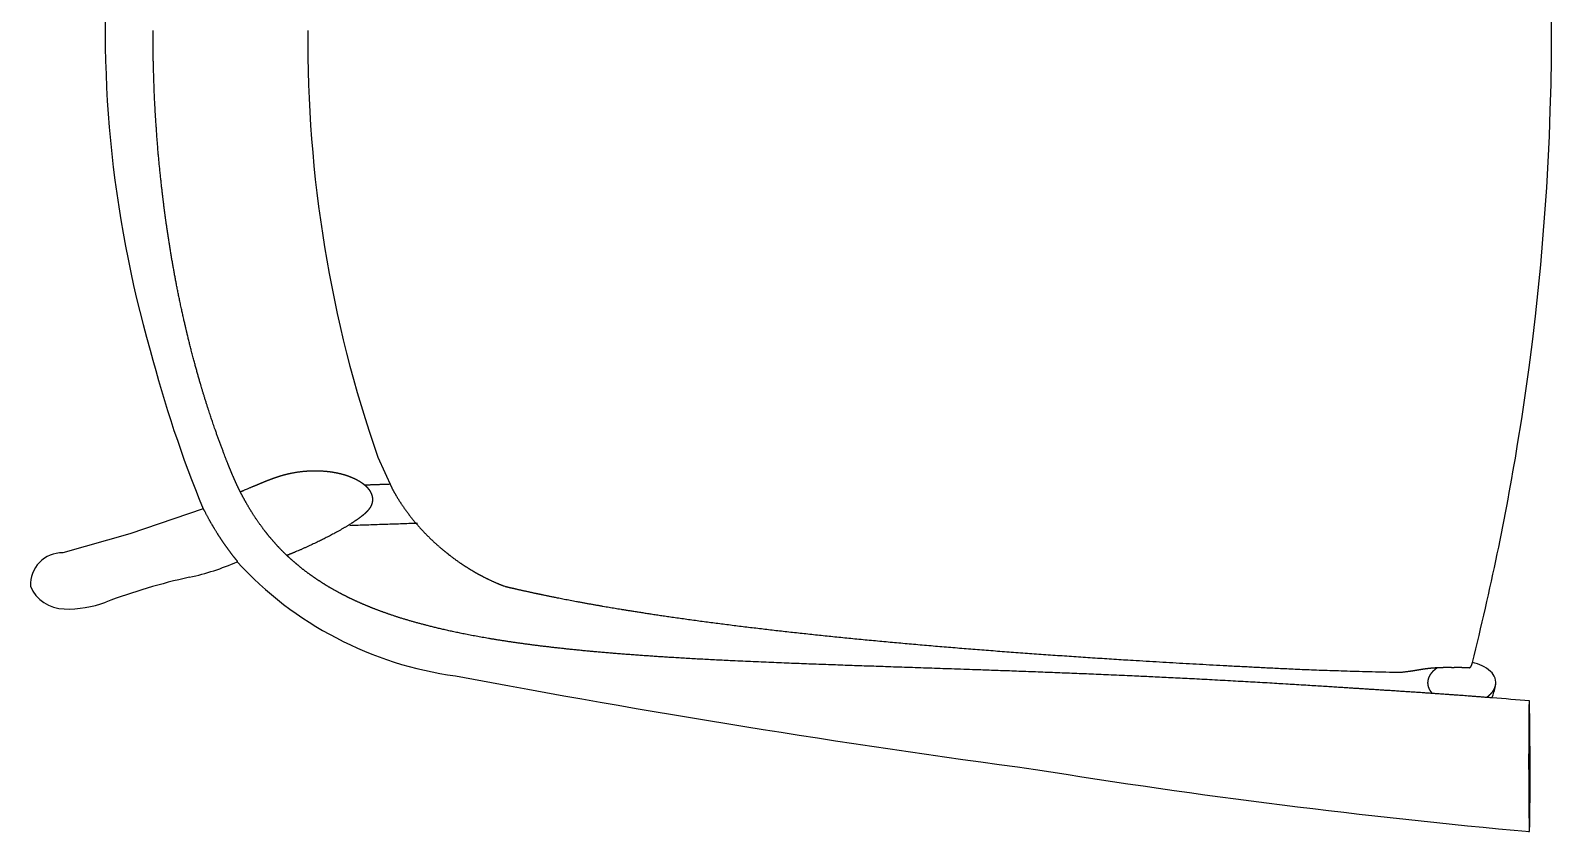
# Model space of a CAD drawing. Extents: x 68243 to 108563, y 14962 to 43474.
# Drawn here: x 90269 to 90853, y 34246 to 34554 of the extents above; entities that cross this region are included whole.
import ezdxf

# ---------------------------------------------------------------- set-up
doc = ezdxf.new("R2010")
doc.units = 0
doc.header["$LTSCALE"] = 1000
doc.header["$MEASUREMENT"] = 0
doc.layers.add('A-立面看线', color=7, linetype='Continuous')

# ---------------------------------------------------------------- blocks, each defined once
blk = doc.blocks.new('*U70')
at = {"color": 0}
for p, q in [((-334.4293894914845, -913.0219767779345), (-334.4591168612442, -913.0218807639903)), ((-334.3996631664777, -913.0222438281053), (-334.4293894914845, -913.0219767779345)), ((-334.3699388696969, -913.0226819036325), (-334.3996631664777, -913.0222438281053)), ((-334.3402175848896, -913.0232909915503), (-334.3699388696969, -913.0226819036325)), ((-334.3105002970478, -913.024071070482), (-334.3402175848896, -913.0232909915503)), ((-334.2807879891752, -913.0250221159367), (-334.3105002970478, -913.024071070482)), ((-334.2510816451086, -913.0261440967879), (-334.2807879891752, -913.0250221159367)), ((-334.2213822475242, -913.0274369739782), (-334.2510816451086, -913.0261440967879)), ((-334.1916907806462, -913.0289007056126), (-334.2213822475242, -913.0274369739782)), ((-334.1620082261361, -913.0305352429714), (-334.1916907806462, -913.0289007056126)), ((-334.1323355677596, -913.0323405325471), (-334.1620082261361, -913.0305352429714)), ((-334.1026737877019, -913.0343165135273), (-334.1323355677596, -913.0323405325471)), ((-334.0730238664546, -913.0364631212578), (-334.1026737877019, -913.0343165135273)), ((-334.0433867868778, -913.0387802854093), (-334.0730238664546, -913.0364631212578)), ((-334.0137635297069, -913.0412679295259), (-334.0433867868778, -913.0387802854093)), ((-333.9841550762085, -913.0439259682025), (-334.0137635297069, -913.0412679295259)), ((-333.9545624039893, -913.0467543168052), (-333.9841550762085, -913.0439259682025)), ((-333.9249864969624, -913.0497528804117), (-333.9545624039893, -913.0467543168052)), ((-333.8954283295916, -913.0529215588467), (-333.9249864969624, -913.0497528804117)), ((-333.8658888832251, -913.0562602490972), (-333.8954283295916, -913.0529215588467)), ((-333.8363691360919, -913.0597688389971), (-333.8658888832251, -913.0562602490972)), ((-333.8068700628864, -913.0634472131496), (-333.8363691360919, -913.0597688389971)), ((-333.7773926426471, -913.067295249828), (-333.8068700628864, -913.0634472131496)), ((-333.7479378493281, -913.0713128221541), (-333.7773926426471, -913.067295249828)), ((-333.7185066575639, -913.0754997958575), (-333.7479378493281, -913.0713128221541)), ((-333.689100044372, -913.0798560327239), (-333.7185066575639, -913.0754997958575)), ((-333.6597189818276, -913.0843813903339), (-333.689100044372, -913.0798560327239)), ((-333.6303644414056, -913.089075715674), (-333.6597189818276, -913.0843813903339)), ((-333.6010373945828, -913.0939388551342), (-333.6303644414056, -913.089075715674)), ((-333.5717388147841, -913.0989706483233), (-333.6010373945828, -913.0939388551342)), ((-333.5424696706232, -913.1041709278797), (-333.5717388147841, -913.0989706483233)), ((-333.5132309301389, -913.1095395213197), (-333.5424696706232, -913.1041709278797)), ((-333.4655111944612, -913.118791979432), (-333.5132261258386, -913.1095404152147)), ((-333.4178776342542, -913.1284537669999), (-333.4655111944612, -913.118791979432)), ((-333.370328972167, -913.1385250631283), (-333.4178776342542, -913.1284537669999)), ((-333.3228687308201, -913.1490051208239), (-333.370328972167, -913.1385250631283)), ((-333.2755004210576, -913.1598931645713), (-333.3228687308201, -913.1490051208239)), ((-333.228227552494, -913.1711883876415), (-333.2755004210576, -913.1598931645713)), ((-333.1810536245121, -913.1828899545362), (-333.228227552494, -913.1711883876415)), ((-333.1339821282327, -913.1949969995476), (-333.1810536245121, -913.1828899545362)), ((-333.0870165517135, -913.2075086241821), (-333.1339821282327, -913.1949969995476)), ((-333.0401603698356, -913.2204239044804), (-333.0870165517135, -913.2075086241821)), ((-332.9934170531396, -913.2337418819225), (-333.0401603698356, -913.2204239044804)), ((-332.9467900623749, -913.2474615730025), (-332.9934170531396, -913.2337418819225)), ((-332.9002828485973, -913.2615819593047), (-332.9467900623749, -913.2474615730025)), ((-332.8538988572946, -913.2761019967584), (-332.9002828485973, -913.2615819593047)), ((-332.8076415213181, -913.2910206111555), (-332.8538988572946, -913.2761019967584)), ((-401.2964352507188, -1409.942366230243), (-391.7283362065737, -1438.125650282091)), ((-401.2964352507188, -1409.942366230243), (-401.2964352507188, -1409.942366230243)), ((-391.7283362065737, -1438.125650282091), (-384.3882592004047, -1463.922880953585))]:
    blk.add_line(p, q, dxfattribs=at)
at = {"color": 0, "ltscale": 50}
for p, q in [((-332.7615142652503, -913.3063366955612), (-332.8076415213181, -913.2910206111555)), ((-332.715520504571, -913.3220491168322), (-332.7615142652503, -913.3063366955612)), ((-332.6696636443939, -913.33815671294), (-332.715520504571, -913.3220491168322)), ((-332.6239470812761, -913.3546582900744), (-332.6696636443939, -913.33815671294)), ((-332.5783742000003, -913.371552627621), (-332.6239470812761, -913.3546582900744)), ((-332.5329483734185, -913.3888384735183), (-332.5783742000003, -913.371552627621)), ((-332.4876729651405, -913.406514547969), (-332.5329483734185, -913.3888384735183)), ((-332.4425513274182, -913.4245795432216), (-332.4876729651405, -913.406514547969)), ((-332.3975868021225, -913.4430321205145), (-332.4425513274182, -913.4245795432216)), ((-332.3527827171001, -913.4618709145288), (-332.3975868021225, -913.4430321205145)), ((-332.3081423900985, -913.4810945304343), (-332.3527827171001, -913.4618709145288)), ((-332.2636691259559, -913.5007015435112), (-332.3081423900985, -913.4810945304343)), ((-332.2193662174577, -913.5206905038212), (-332.2636691259559, -913.5007015435112)), ((-332.1752369453206, -913.5410599307943), (-332.2193662174577, -913.5206905038212)), ((-332.1312845769335, -913.5618083169247), (-332.1752369453206, -913.5410599307943)), ((-332.0875123666337, -913.5829341239587), (-332.1312845769335, -913.5618083169247)), ((-332.0439235533267, -913.6044357900537), (-332.0875123666337, -913.5829341239587)), ((-340.1796724685246, -923.8793274223572), (-340.1862388486152, -924.0642268176161)), ((-340.1730795128969, -923.6944289722742), (-340.1796724685246, -923.8793274223572)), ((-340.1664599835785, -923.5095314717182), (-340.1730795128969, -923.6944289722742)), ((-340.1598138791705, -923.3246349245164), (-340.1664599835785, -923.5095314717182)), ((-340.1531412006716, -923.1397393337538), (-340.1598138791705, -923.3246349245164)), ((-340.3476366329378, -928.8719305245177), (-340.3534854493373, -929.056854009119)), ((-340.3417612371559, -928.6870078822249), (-340.3476366329378, -928.8719305245177)), ((-340.3358592639797, -928.5020860860095), (-340.3417612371559, -928.6870078822249)), ((-340.3299307138404, -928.317165139888), (-340.3358592639797, -928.5020860860095)), ((-340.3239755843606, -928.1322450485168), (-340.3299307138404, -928.317165139888)), ((-340.3179938775193, -927.9473258142098), (-340.3239755843606, -928.1322450485168)), ((-340.3119855937512, -927.762407441216), (-340.3179938775193, -927.9473258142098)), ((-340.3059507333564, -927.5774899352109), (-340.3119855937512, -927.762407441216)), ((-340.2998892940814, -927.3925732964854), (-340.3059507333564, -927.5774899352109)), ((-340.2938012790491, -927.2076575320971), (-340.2998892940814, -927.3925732964854)), ((-340.2876866864317, -927.0227426439233), (-340.2938012790491, -927.2076575320971)), ((-340.2815455176587, -926.8378286383231), (-340.2876866864317, -927.0227426439233)), ((-340.2753777717444, -926.6529155146563), (-340.2815455176587, -926.8378286383231)), ((-340.2691834488523, -926.468003281363), (-340.2753777717444, -926.6529155146563)), ((-340.2629625503941, -926.2830919388798), (-340.2691834488523, -926.468003281363)), ((-340.2567150751238, -926.0981814935367), (-340.2629625503941, -926.2830919388798)), ((-340.2504410234669, -925.9132719474437), (-340.2567150751238, -926.0981814935367)), ((-340.244140396142, -925.7283633044135), (-340.2504410234669, -925.9132719474437)), ((-340.2378131928854, -925.5434555703687), (-340.244140396142, -925.7283633044135)), ((-340.2314594135587, -925.3585487461241), (-340.2378131928854, -925.5434555703687)), ((-340.2250790598719, -925.1736428384029), (-340.2314594135587, -925.3585487461241)), ((-340.2186721284506, -924.9887378482381), (-340.2250790598719, -925.1736428384029)), ((-340.2122386233968, -924.8038337815669), (-340.2186721284506, -924.9887378482381)), ((-340.2057785426077, -924.6189306417364), (-340.2122386233968, -924.8038337815669)), ((-340.1992918865162, -924.4340284317441), (-340.2057785426077, -924.6189306417364)), ((-340.1927786549932, -924.2491271555045), (-340.1992918865162, -924.4340284317441)), ((-340.1862388486152, -924.0642268176161), (-340.1927786549932, -924.2491271555045)), ((-340.3084128689079, -935.2739781560522), (-340.2994927972668, -935.2885256353329)), ((-340.2994927972668, -935.2885256353329), (-340.290551886812, -935.3030603180086)), ((-340.290551886812, -935.3030603180086), (-340.2815901577251, -935.3175821726036)), ((-340.2815901577251, -935.3175821726036), (-340.272607625413, -935.3320911699848)), ((-340.272607625413, -935.3320911699848), (-340.2636043134444, -935.3465872800734)), ((-340.2636043134444, -935.3465872800734), (-340.2545802342665, -935.3610704735329)), ((-340.2545802342665, -935.3610704735329), (-340.2455354104568, -935.3755407187273)), ((-340.2455354104568, -935.3755407187273), (-340.2364698608089, -935.389997989274)), ((-340.2364698608089, -935.389997989274), (-340.2273836007189, -935.4044422528532)), ((-340.2273836007189, -935.4044422528532), (-340.2182766508031, -935.4188734810159)), ((-340.2182766508031, -935.4188734810159), (-340.2091490312469, -935.4332916426501)), ((-340.2091490312469, -935.4332916426501), (-340.2000007574625, -935.4476967108058)), ((-340.2000007574625, -935.4476967108058), (-340.1908318509013, -935.4620886534831)), ((-340.1908318509013, -935.4620886534831), (-340.1816423297823, -935.476467440938)), ((-340.1816423297823, -935.476467440938), (-340.1724322124774, -935.4908330470207)), ((-340.1724322124774, -935.4908330470207), (-340.1632015173309, -935.5051854375342)), ((-340.1632015173309, -935.5051854375342), (-340.1539502651121, -935.5195245870564)), ((-340.1539502651121, -935.5195245870564), (-340.144678473609, -935.5338504632673)), ((-340.144678473609, -935.5338504632673), (-340.1353861616117, -935.5481630382274)), ((-340.1353861616117, -935.5481630382274), (-340.1260733491708, -935.5624622829928)), ((-340.1260733491708, -935.5624622829928), (-340.1167400552076, -935.5767481674848)), ((-340.1167400552076, -935.5767481674848), (-340.1073862979392, -935.5910206601839)), ((-340.1073862979392, -935.5910206601839), (-340.0980120977092, -935.6052797359589)), ((-340.0980120977092, -935.6052797359589), (-340.0886174725911, -935.619525363305)), ((-340.0886174725911, -935.619525363305), (-340.0792024422117, -935.6337575122016)), ((-340.0792024422117, -935.6337575122016), (-340.0697670274749, -935.6479761556402)), ((-340.0697670274749, -935.6479761556402), (-340.0603112454683, -935.6621812623052)), ((-340.0603112454683, -935.6621812623052), (-340.050835117514, -935.6763728039805)), ((-340.050835117514, -935.6763728039805), (-340.0413386619748, -935.6905507512856)), ((-340.0413386619748, -935.6905507512856), (-340.0318218989032, -935.7047150754224)), ((-340.0318218989032, -935.7047150754224), (-340.0222848465164, -935.7188657466904)), ((-340.0222848465164, -935.7188657466904), (-340.0127275260002, -935.7330027374119)), ((-339.4816688334995, -942.5784838878171), (-339.5056264321338, -942.4487578555127)), ((-339.4579371392065, -942.7082514359208), (-339.4816688334995, -942.5784838878171)), ((-339.4344314178943, -942.8380601069803), (-339.4579371392065, -942.7082514359208)), ((-339.411151742841, -942.9679095062456), (-339.4344314178943, -942.8380601069803)), ((-339.3880981840975, -943.097799241441), (-339.411151742841, -942.9679095062456)), ((-339.3652708112841, -943.2277289190388), (-339.3880981840975, -943.097799241441)), ((-339.3426696935931, -943.3576981435035), (-339.3652708112841, -943.2277289190388)), ((-339.3202949003717, -943.4877065227192), (-339.3426696935931, -943.3576981435035)), ((-339.2981464982731, -943.6177536612086), (-339.3202949003717, -943.4877065227192)), ((-339.2762245560771, -943.7478391655022), (-339.2981464982731, -943.6177536612086)), ((-339.2545291384668, -943.877962640312), (-339.2762245560771, -943.7478391655022)), ((-339.2330603118262, -944.0081236915867), (-339.2545291384668, -943.877962640312)), ((-339.2118181416899, -944.1383219259005), (-339.2330603118262, -944.0081236915867)), ((-339.1908026917572, -944.2685569473688), (-339.2118181416899, -944.1383219259005)), ((-339.1700140264311, -944.3988283610379), (-339.1908026917572, -944.2685569473688)), ((-339.149452208012, -944.5291357731767), (-339.1700140264311, -944.3988283610379)), ((-339.1291172999136, -944.6594787884387), (-339.149452208012, -944.5291357731767)), ((-339.1090093625917, -944.789857009775), (-339.1291172999136, -944.6594787884387)), ((-339.0891284569389, -944.9202700445167), (-339.1090093625917, -944.789857009775)), ((-339.0694746445351, -945.0507174962113), (-339.0891284569389, -944.9202700445167)), ((-339.0500479835864, -945.1811989682756), (-339.0694746445351, -945.0507174962113)), ((-339.0308485338537, -945.311714067604), (-339.0500479835864, -945.1811989682756)), ((-339.0118763536757, -945.4422623963474), (-339.0308485338537, -945.311714067604)), ((-338.9931315009835, -945.5728435609635), (-339.0118763536757, -945.4422623963474)), ((-338.9746140293264, -945.7034571636905), (-338.9931315009835, -945.5728435609635)), ((-338.9563239980343, -945.8341028088762), (-338.9746140293264, -945.7034571636905)), ((-338.9382614636306, -945.9647801018582), (-338.9563239980343, -945.8341028088762)), ((-338.9204264774053, -946.0954886446852), (-338.9382614636306, -945.9647801018582)), ((-338.9028190946101, -946.2262280421128), (-338.9204264774053, -946.0954886446852)), ((-338.8854393706297, -946.3569978979504), (-338.9028190946101, -946.2262280421128)), ((-338.8682873559155, -946.4877978149307), (-338.8854393706297, -946.3569978979504)), ((-338.8513631024762, -946.6186273968051), (-338.8682873559155, -946.4877978149307)), ((-338.8201133003349, -946.8691707031103), (-338.8513631038859, -946.6186273973581)), ((-338.7894080473852, -947.1197813307808), (-338.8201133003349, -946.8691707031103)), ((-338.7592474882385, -947.3704580940102), (-338.7894080473852, -947.1197813307808)), ((-338.7296317651217, -947.6211998083163), (-338.7592474882385, -947.3704580940102)), ((-338.7005610177312, -947.8720052914286), (-338.7296317651217, -947.6211998083163)), ((-338.6720353856108, -948.122873358021), (-338.7005610177312, -947.8720052914286)), ((-338.6440550014104, -948.3738028239459), (-338.6720353856108, -948.122873358021)), ((-338.6166199983327, -948.6247925039934), (-338.6440550014104, -948.3738028239459)), ((-338.5897305050785, -948.8758412121679), (-338.6166199983327, -948.6247925039934)), ((-338.5633866479511, -949.1269477632886), (-338.5897305050785, -948.8758412121679)), ((-338.5375885538178, -949.3781109718548), (-338.5633866479511, -949.1269477632886)), ((-338.5123363420771, -949.6293296510994), (-338.5375885538178, -949.3781109718548)), ((-338.4876301335298, -949.8806026130042), (-338.5123363420771, -949.6293296510994)), ((-395.8074582863228, -1328.381785774851), (-395.8358576204319, -1327.56753350592)), ((-395.7790889749904, -1329.196039089133), (-395.8074582863228, -1328.381785774851)), ((-395.7507496875696, -1330.010293450658), (-395.7790889749904, -1329.196039089133)), ((-395.7224404240442, -1330.824548855191), (-395.7507496875696, -1330.010293450658)), ((-395.6941611835755, -1331.63880530365), (-395.7224404240442, -1330.824548855191)), ((-395.6659119661581, -1332.453062794782), (-395.6941611835755, -1331.63880530365)), ((-395.6376927729107, -1333.267321326188), (-395.6659119661581, -1332.453062794782)), ((-395.6095036028473, -1334.081580897648), (-395.6376927729107, -1333.267321326188)), ((-421.189852511643, -1342.841448796811), (-409.3418524680874, -1337.459492117065)), ((-410.8162655226843, -1338.533440530198), (-410.8267890962325, -1338.230532324407)), ((-410.8057476873946, -1338.836348933968), (-410.8162655226843, -1338.533440530198)), ((-410.795235589525, -1339.139257536561), (-410.8057476873946, -1338.836348933968)), ((-410.784729230485, -1339.44216633866), (-410.795235589525, -1339.139257536561)), ((-395.581344457938, -1334.895841508536), (-395.6095036028473, -1334.081580897648)), ((-395.553215335498, -1335.710103156307), (-395.581344457938, -1334.895841508536)), ((-395.5251162369368, -1336.524365841382), (-395.553215335498, -1335.710103156307)), ((-395.4970471629531, -1337.338629561462), (-395.5251162369368, -1336.524365841382)), ((-395.4690081121371, -1338.152894316299), (-395.4970471629531, -1337.338629561462)), ((-395.4409990842032, -1338.967160105152), (-395.4690081121371, -1338.152894316299)), ((-395.4130200819618, -1339.781426925168), (-395.4409990842032, -1338.967160105152)), ((-431.0805960708185, -1346.157124346631), (-426.126314022682, -1344.525866124372)), ((-426.126314022682, -1344.525866124372), (-421.189852511643, -1342.841448796811)), ((-410.774228609147, -1339.745075339859), (-410.784729230485, -1339.44216633866)), ((-410.7637337262095, -1340.047984538964), (-410.774228609147, -1339.745075339859)), ((-410.7532445815377, -1340.350893937517), (-410.7637337262095, -1340.047984538964)), ((-410.7427611748481, -1340.653803535039), (-410.7532445815377, -1340.350893937517)), ((-410.7322835062805, -1340.95671333051), (-410.7427611748481, -1340.653803535039)), ((-410.7218115765409, -1341.259623325663), (-410.7322835062805, -1340.95671333051)), ((-410.7113453851998, -1341.562533517368), (-410.7218115765409, -1341.259623325663)), ((-410.7008849297308, -1341.865443908609), (-410.7113453851998, -1341.562533517368)), ((-410.6904302144922, -1342.16835449732), (-410.7008849297308, -1341.865443908609)), ((-410.6799812376557, -1342.471265284068), (-410.6904302144922, -1342.16835449732)), ((-410.6695379982339, -1342.7741762683), (-410.6799812376557, -1342.471265284068)), ((-410.6591004967959, -1343.077087451631), (-410.6695379982339, -1342.7741762683)), ((-410.6486687344604, -1343.379998832082), (-410.6591004967959, -1343.077087451631)), ((-410.6382427102399, -1343.682910408737), (-410.6486687344604, -1343.379998832082)), ((-410.6278224232974, -1343.985822184506), (-410.6382427102399, -1343.682910408737)), ((-410.6174078748936, -1344.288734156697), (-410.6278224232974, -1343.985822184506)), ((-410.6069990655978, -1344.591646327419), (-410.6174078748936, -1344.288734156697)), ((-410.5965959930072, -1344.894558693719), (-410.6069990655978, -1344.591646327419)), ((-410.5861986598011, -1345.197471257285), (-410.5965959930072, -1344.894558693719)), ((-395.385071102879, -1340.59569477709), (-395.4130200819618, -1339.781426925168)), ((-395.3571521480717, -1341.40996365821), (-395.385071102879, -1340.59569477709)), ((-395.3292632171197, -1342.224233568617), (-395.3571521480717, -1341.40996365821)), ((-395.3014043093117, -1343.03850450633), (-395.3292632171197, -1342.224233568617)), ((-395.2735754267596, -1343.852776471205), (-395.3014043093117, -1343.03850450633)), ((-395.2457765683303, -1344.667049461219), (-395.2735754267596, -1343.852776471205)), ((-395.2180077338835, -1345.48132347627), (-395.2457765683303, -1344.667049461219)), ((-451.0644514319702, -1352.14688914892), (-446.0446311826636, -1350.730090411831)), ((-446.0446311826636, -1350.730090411831), (-441.0403300401777, -1349.259415715278)), ((-441.0403300401777, -1349.259415715278), (-436.0521262179354, -1347.735034982499)), ((-436.0521262179354, -1347.735034982499), (-431.0805960708185, -1346.157124346631)), ((-410.575807065843, -1345.500384019106), (-410.5861986598011, -1345.197471257285)), ((-410.5654212080262, -1345.803296976504), (-410.575807065843, -1345.500384019106)), ((-410.555041090438, -1346.106210130107), (-410.5654212080262, -1345.803296976504)), ((-410.5446667094166, -1346.409123480698), (-410.555041090438, -1346.106210130107)), ((-410.5342980673577, -1346.712037028279), (-410.5446667094166, -1346.409123480698)), ((-410.5239351631299, -1347.014950772063), (-410.5342980673577, -1346.712037028279)), ((-410.5135779978664, -1347.317864712764), (-410.5239351631299, -1347.014950772063)), ((-410.5032265701502, -1347.620778848344), (-410.5135779978664, -1347.317864712764)), ((-410.4928808815348, -1347.92369318055), (-410.5032265701502, -1347.620778848344)), ((-395.1902689238341, -1346.295598513781), (-395.2180077338835, -1345.48132347627)), ((-395.1625601384621, -1347.109874574016), (-395.1902689238341, -1346.295598513781)), ((-395.1348813764998, -1347.924151656218), (-395.1625601384621, -1347.109874574016)), ((-395.1072326387803, -1348.738429756777), (-395.1348813764998, -1347.924151656218)), ((-395.0796139257291, -1349.552708877032), (-395.1072326387803, -1348.738429756777)), ((-395.0520252374863, -1350.366989015936), (-395.0796139257291, -1349.552708877032)), ((-395.0244665724949, -1351.181270171219), (-395.0520252374863, -1350.366989015936)), ((-471.2872978704727, -1357.272144206829), (-466.2112181866287, -1356.072423805585)), ((-466.2112181866287, -1356.072423805585), (-461.1483274964867, -1354.818210171579)), ((-461.1483274964867, -1354.818210171579), (-456.0992107805341, -1353.509648220032)), ((-456.0992107805341, -1353.509648220032), (-451.0644514319702, -1352.14688914892)), ((-394.9969379330014, -1351.995552341221), (-395.0244665724949, -1351.181270171219)), ((-394.9694393178834, -1352.809835526758), (-394.9969379330014, -1351.995552341221)), ((-394.9419707278375, -1353.624119725646), (-394.9694393178834, -1352.809835526758)), ((-501.9878022783923, -1363.318788721241), (-496.8449538778805, -1362.448717278865)), ((-496.8449538778805, -1362.448717278865), (-491.7117549446903, -1361.523415865551)), ((-491.7117549446903, -1361.523415865551), (-486.588798586421, -1360.542991393741)), ((-486.588798586421, -1360.542991393741), (-481.4766767275032, -1359.507557143923)), ((-481.4766767275032, -1359.507557143923), (-476.3759800378939, -1358.417232755135)), ((-476.3759800378939, -1358.417232755135), (-471.2872978704727, -1357.272144206829)), ((-548.6093039030893, -1368.649609793894), (-543.4064613534447, -1368.28036271788)), ((-543.4064613534447, -1368.28036271788), (-538.2078884011753, -1367.85521186344)), ((-538.2078884011753, -1367.85521186344), (-533.0141857061371, -1367.374206352906)), ((-533.0141857061371, -1367.374206352906), (-527.8259533656528, -1366.837401764424)), ((-527.8259533656528, -1366.837401764424), (-522.6437908450371, -1366.2448601215)), ((-522.6437908450371, -1366.2448601215), (-517.4682969086953, -1365.596649888277)), ((-517.4682969086953, -1365.596649888277), (-512.3000695510764, -1364.892845961906)), ((-512.3000695510764, -1364.892845961906), (-507.1397059246647, -1364.133529661398)), ((-507.1397059246647, -1364.133529661398), (-501.9878022783923, -1363.318788721241)), ((-585.0982088810088, -1369.666264696716), (-579.882330331211, -1369.68917641764)), ((-579.882330331211, -1369.68917641764), (-574.6665068351431, -1369.656021579853)), ((-574.6665068351431, -1369.656021579853), (-569.4513410450363, -1369.566804016067)), ((-569.4513410450363, -1369.566804016067), (-564.2374355393003, -1369.421534033419)), ((-564.2374355393003, -1369.421534033419), (-559.0253927497142, -1369.220228417209)), ((-559.0253927497142, -1369.220228417209), (-553.8158148942184, -1368.962910427188)), ((-553.8158148942184, -1368.962910427188), (-548.6093039030893, -1368.649609793894))]:
    blk.add_line(p, q, dxfattribs=at)
at = {"color": 0}
for centre, radius, start, end in [((-585.0920420872717, -1867.11283628302), 975.550192249895, 80.61900168671195, 99.27014285602023), ((1825.133978616101, -1084.396752681132), 2160.47866271628, 175.1055555283187, 175.4882889885401), ((-300.4895833984538, -2377.223787086346), 1477.406072058607, 89.0999480253025, 91.04626510577194), ((-2991.204708551832, -655.2397154314822), 2724.937285623495, 350.8204413535769, 354.8466126021683), ((-594.7439652410085, -1928.140346455621), 1037.334875602238, 75.91138953772247, 80.64245211116999), ((-327.9480110540972, -924.6792347926676), 14.53319179338564, 138.351804503351, 169.4089459353855), ((-334.5025966907961, -918.6683788662631), 5.642434286404453, 76.4546424210227, 139.7295439369366), ((-338.2254654785193, -940.0103552372748), 27.29760034230423, 69.46484419169073, 79.35092225511308), ((-4573.558696758762, -516.2706736520777), 4310.736742506831, 349.3497558268849, 352.3523534321641), ((-475.3281943824059, -1294.161512697639), 139.519153351286, 312.5849773898616, 352.2599034969782), ((-470.4662737151339, -1436.010674421428), 97.72229539944075, 12.3150775496332, 23.6011104817055), ((-579.2100270885876, -978.5576198914787), 466.6326665959061, 284.5152083202064, 292.412445307158), ((-149.1453919294217, -1365.862810914419), 231.1664879698681, 192.3150775496331, 200.6579691438196), ((-585.134689058932, -1003.218822045019), 444.4033596211599, 264.8851242578325, 286.0517642023325), ((-404.2144519937119, -1462.031606684948), 41.42966512483724, 358.1437794149254, 20.65796914381965), ((-372.1348440175025, -1464.110609905169), 12.25485315309077, 179.1222663215505, 272.491810197374), ((-376.9107593481076, -1463.286568996657), 14.10450094989877, 292.1099046383511, 359.6465572825932)]:
    blk.add_arc(centre, radius, start, end, dxfattribs=at)
for points in [[(-277.2821573947222, -899.9999999999418), (-277.2827786014095, -900.0014389730059), (-277.2898875082828, -900.0036443016579), (-277.3168716404107, -900.0083724580472), (-277.3780879517544, -900.0138316654193), (-277.4712934992567, -900.0195592630917), (-277.6800109185879, -900.029133463162), (-278.0453751988189, -900.0407606364752), (-278.8322802712646, -900.059924619869), (-280.1606360415717, -900.0831092473527), (-281.8085331824677, -900.1060952430271), (-284.7880599984073, -900.1407235851511), (-290.0902309438279, -900.1879977622884), (-295.9229596405767, -900.2247783964995), (-302.41434581453, -900.2483623319713), (-307.3135115186287, -900.2430137654155), (-313.128342243348, -900.2297332353191), (-318.9948663818996, -900.1920418412192), (-321.0684315191102, -900.1762449651433), (-322.9585665296418, -900.1589023709821), (-324.5982146770657, -900.140254086582), (-325.6576934911827, -900.1242653531954), (-326.230972562782, -900.1139263163641), (-326.7039127061216, -900.1033968744014), (-327.0681408618002, -900.0928016242979), (-327.2764498805791, -900.0836833524954), (-327.3697159542498, -900.078240733972), (-327.4217651638664, -900.0735778202506), (-327.4444626834666, -900.0708508788084), (-327.4585397003284, -900.068203549512), (-327.4666579378882, -900.06403296192)], [(-277.3229560661875, -900.4756768947263), (-277.3025567283403, -900.2378384464246), (-277.2821573947222, -899.9999999999418)], [(-395.8970445459236, -1406.930700264231), (-395.9223651718257, -1406.945120656834), (-395.9476857961799, -1406.959541049015)], [(-401.2964352507188, -1409.942366230243), (-401.3149492778084, -1409.892789558115), (-401.3334633058803, -1409.843212885069)]]:
    blk.add_open_spline(points, degree=2, dxfattribs=at)
at = {"color": 0, "ltscale": 50}
for points, knots in [([(-328.649957463238, -914.4473227352864), (-329.2766018967268, -922.4746345476306), (-330.2190312847797, -935.3676448674232), (-331.1763363781247, -949.8235446446488), (-332.0261245538622, -963.1757755944418), (-332.9224200482895, -977.1848569224239), (-334.4691028601192, -1002.12607724269), (-336.2285289580213, -1034.625219605645), (-337.4076211493739, -1060.322275351427), (-338.3492498198339, -1083.039605692175), (-339.1939292664447, -1105.806197252998), (-339.824041221098, -1124.147212478056), (-340.3670868325025, -1140.370956241226), (-340.9164789442002, -1156.59448528674), (-341.4846650902127, -1172.584941906331), (-342.1229634362971, -1189.254727217151), (-342.89015203489, -1206.833660702672), (-343.7305657182878, -1222.970786533959), (-344.6130210678366, -1237.26379985614), (-345.5902304277752, -1250.53062721352), (-346.6443085517749, -1262.629293366903), (-347.7868932315705, -1273.713837508723), (-348.9307793021999, -1283.15942719164), (-350.067902951736, -1291.411415541763), (-351.2882602683276, -1299.185259191319), (-352.5826719887555, -1306.493866361576), (-353.9828335270286, -1313.460022509753), (-355.461394766593, -1319.994994290086), (-356.8659973317826, -1325.517649165544), (-358.3040418841902, -1330.713015158355), (-360.0758673446562, -1336.431564649465), (-361.9545678248087, -1341.811835731816), (-363.9263853555531, -1346.860405519008), (-366.0587957885145, -1351.731452203661), (-368.3392763230586, -1356.389173749005), (-371.3528863665033, -1361.883767154446), (-374.6652824812463, -1366.995063732684), (-378.1233584213296, -1371.783681078814), (-381.8003578832086, -1376.113420544556), (-383.2950285476436, -1377.697174131448)], [1.159656133122845, 1.159656133122845, 1.159656133122845, 2, 3, 4, 5, 6, 7, 8, 9, 10, 11, 12, 13, 14, 15, 16, 17, 18, 19, 20, 21, 22, 23, 24, 25, 26, 27, 28, 29, 30, 31, 32, 33, 34, 35, 36, 37, 38, 39, 39, 39]), ([(-404.8195430678388, -1344.85964256541), (-404.6175176450161, -1344.859209208036), (-404.3082997571619, -1344.88285473689), (-403.9400406685709, -1344.929623474993), (-403.4598155574076, -1345.036862133289), (-402.9945502361497, -1345.183800278421), (-402.6285387852549, -1345.332628181888), (-402.3615478329739, -1345.456704503435), (-402.1116057749532, -1345.586276779184), (-401.7471888962937, -1345.794844942167), (-401.4033583394212, -1346.026946828715), (-401.068899979351, -1346.269481052819), (-400.7525958776714, -1346.52844185516), (-400.4105675009978, -1346.823455993886), (-399.9545004568608, -1347.261349607244), (-399.5498300808049, -1347.687461440175), (-399.2431370170798, -1348.032294130491), (-398.9945483908323, -1348.323322349475), (-398.7516517100757, -1348.617836070785), (-398.488137020353, -1348.946860700875), (-398.0378630881387, -1349.525892039164), (-397.4453808695307, -1350.332941420391), (-396.8742798618514, -1351.150524255674), (-396.3208221548139, -1351.976553830187), (-395.7283598536633, -1352.889843365818), (-395.0330606610696, -1353.995830149739), (-394.2929795967539, -1355.21564515814), (-393.571987337682, -1356.443413133864), (-392.8531593754487, -1357.704278366407), (-392.0983706877396, -1359.064969200321), (-390.9384184820938, -1361.217647104393), (-389.829771257324, -1363.388975232127), (-388.95245437224, -1365.15068317324), (-387.7017107722822, -1367.751116321248), (-386.2672312305876, -1370.892825711242), (-384.8967527251025, -1374.054336450514), (-383.812443936702, -1376.68861398111), (-383.376773777989, -1377.783620555347)], [0, 0, 0, 1, 2, 3, 4, 5, 6, 7, 8, 9, 10, 11, 12, 13, 14, 15, 16, 17, 18, 19, 20, 21, 22, 23, 24, 25, 26, 27, 28, 29, 30, 31, 32, 33, 34, 35, 35.82842595651593, 35.82842595651593, 35.82842595651593]), ([(-380.9940289958395, -1396.658488161542), (-380.9997606081779, -1396.663222630261), (-381.5976407737126, -1397.156809274791), (-382.8273622372199, -1398.145021117307), (-384.3021700861518, -1399.285519420679), (-385.8092572450096, -1400.40768981674), (-387.3365446059815, -1401.502657080098), (-388.8710500767011, -1402.56239946546), (-390.4239360366137, -1403.595016836523), (-391.9946863049536, -1404.60025422262), (-394.3273414917257, -1406.036174425593), (-395.8970445459236, -1406.930700264231)], [1.990371294800106, 1.990371294800106, 1.990371294800106, 2, 3, 4, 5, 6, 7, 8, 9, 10, 11, 11, 11])]:
    blk.add_open_spline(points, degree=2, knots=knots, dxfattribs=at)
for points in [[(-329.020526446202, -916.3269934135024), (-329.1557663289095, -916.1376550511486), (-329.4286494859789, -915.7773663417174), (-329.8107804152805, -915.3296860109695), (-330.2063861304323, -914.9201108597044), (-330.6132679681486, -914.5499949578225), (-331.0291724280614, -914.2202764296089), (-331.4518379179335, -913.9314493497513), (-331.8532280526215, -913.6986380962771), (-332.0439235533267, -913.6044357900537)], [(-328.820386988431, -916.6208798326115), (-328.9284548353007, -916.4558953866508), (-329.020526446202, -916.3269934135024)], [(-340.153141200808, -923.139739332415), (-340.1737876470979, -923.1070855032449), (-340.2156330341422, -923.0455395454046), (-340.2606860480792, -922.9842093365442), (-340.3076303035887, -922.9250612125761), (-340.3565144488457, -922.8680533223087), (-340.4073881338263, -922.813143091058), (-340.4602993128137, -922.7602890282869), (-340.5152962574994, -922.709449523405), (-340.5724279313345, -922.660581834527), (-340.6317428298626, -922.6136437712557), (-340.6932894584643, -922.568593003205), (-340.7571163303164, -922.5253871238965), (-340.8232719752486, -922.4839836472383), (-340.8744668869513, -922.454364465113), (-340.9291953829925, -922.4239322182257), (-341.0019104359126, -922.386762460228), (-341.0745578330025, -922.3523544197087), (-341.1318195332424, -922.327333123103), (-341.1905082801422, -922.3027150445705), (-341.2708260060808, -922.2716782206699), (-341.3325866039122, -922.2497041715978), (-341.3959456813027, -922.2280869107199), (-341.4825264732226, -922.2009369019361), (-341.5920283012056, -922.1698831540125), (-341.6431134767445, -922.1562014786759), (-342.2336162437405, -922.0080649985612)], [(-339.5056265841085, -942.4487570405763), (-339.5780999364888, -942.0576391183713), (-339.7098454564893, -941.2731508284924), (-339.8349964720928, -940.4340239735175), (-339.9455172428661, -939.5928591450065), (-340.0421577905927, -938.7499453246564), (-340.12566838973, -937.9055716160947), (-340.1967993927065, -937.060027013169), (-340.2613363024066, -936.1419729009503), (-340.3145118759239, -935.1792462787707), (-340.3533576022, -934.2437671078515), (-340.3875819383993, -933.0302493515774), (-340.3974681224408, -931.7914286531595), (-340.3899928435785, -930.1811479243916), (-340.3537339456434, -929.0644911717827)], [(-339.9884586324551, -935.7687152485014), (-340.0005887385887, -935.7508653994155), (-340.0127188448641, -935.7330155501986)], [(-340.0127188448641, -935.7330155501986), (-339.8204871012731, -936.0170884783001), (-339.5019791530685, -936.4296755370597), (-339.276530708159, -936.7015480682603), (-339.0459788632725, -936.960153983091), (-338.8107779538641, -937.2051495645719), (-338.5713934613686, -937.4362454403454), (-338.3282985376154, -937.6532055233256), (-338.0819711122422, -937.8558472977311), (-337.8328910409255, -938.0440416392084), (-337.5815373154255, -938.2177121817658), (-337.3283853767061, -938.376834261886), (-337.0739045493556, -938.5214334714692), (-336.8185556191256, -938.6515838452615), (-336.5627885903505, -938.7674057344557), (-336.30704059653, -938.8690633820079), (-335.9273906601138, -938.9995749731461), (-335.544051165145, -939.0912945120217), (-335.169356303948, -939.1619612685172), (-334.6890934613311, -939.2051314658747), (-334.4591168618408, -939.2051442275697)], [(-334.4591168618408, -939.2051442275697), (-334.2335628539495, -939.2051274969999), (-333.8780246298757, -939.1738043281948), (-333.6156569546529, -939.1372078425338), (-333.3511485641538, -939.0864816662506), (-333.0849060520814, -939.0212332959782), (-332.8173602876504, -938.9411059336999), (-332.5489676803518, -938.8457871560095), (-332.2801996640737, -938.7349970785435), (-332.0115513151741, -938.6085107732943), (-331.7435361917942, -938.466155742979), (-331.4766812317575, -938.3078123600862), (-331.2115253888715, -938.1334184998414), (-330.9486166613551, -937.9429720823246), (-330.6885089092557, -937.7365331680194), (-330.5601337010194, -937.6253793558717)], [(-330.5601337010194, -937.6253793558717), (-330.4543310837817, -937.5337700443633), (-330.3498573139641, -937.4368353486498)], [(-371.5453473094785, -1294.073393758517), (-371.5018629976821, -1293.891755098244), (-370.3039737055442, -1288.861867807602), (-368.5716942486051, -1280.872231976842), (-367.2706876020166, -1274.528729968733), (-365.5128324383986, -1265.468084075517), (-363.7682429301494, -1255.604017702615), (-362.4108660641887, -1247.461389788441), (-360.4129106486944, -1234.746752082399), (-357.9403513266752, -1217.142064688727), (-355.6186304593339, -1198.73460465773), (-353.5116619279415, -1180.20567042497), (-351.5271179990123, -1161.024108005397), (-349.6148520200168, -1140.633601100359), (-347.8309978374273, -1119.695847744733), (-346.1700935216722, -1098.275959164268), (-344.626658238325, -1076.439055395589), (-343.1952027590032, -1054.25026176103), (-341.8702351105258, -1031.774707698147), (-340.6462445277029, -1009.077525024462), (-339.0942959247095, -977.6115021697624), (-338.4876301335298, -949.8806026130042)], [(-409.3418524680874, -1337.459492117065), (-409.260441564471, -1337.416015711613), (-408.3666538738671, -1336.93574292789), (-406.2851136052504, -1335.748322032072), (-403.7857633867861, -1334.187314576047), (-401.3505093740951, -1332.530734595377), (-398.9799771791095, -1330.782022707863), (-396.6747885501991, -1328.944616348934), (-394.4355688120668, -1327.021948262554), (-392.2629265063497, -1325.017464531571), (-390.1575388322508, -1322.934550247126), (-388.1749569350122, -1320.835239508684), (-386.0937524684741, -1318.486236892742), (-384.4460994868732, -1316.472349116681), (-382.8329271840412, -1314.41924790341), (-380.7889802111076, -1311.593288569871), (-379.3410130933444, -1309.410822035294), (-377.9365860514063, -1307.197122870886), (-376.6253221363932, -1304.926762919349), (-375.7835520100271, -1303.395296091898), (-374.5708431401126, -1301.072787024314), (-373.2768928374753, -1298.305959823483), (-372.1641219784287, -1295.701384092696), (-371.622371940548, -1294.276847369314)], [(-415.9263889209506, -1366.847752304049), (-415.9258932639514, -1366.178394476636), (-415.8851263848755, -1364.818007349502), (-415.7955394673008, -1363.392959122575), (-415.6600506542654, -1361.988900051263), (-415.524866974205, -1360.953812885928), (-415.3721237873033, -1359.923305005257), (-415.1825339294028, -1358.898982943065), (-414.9819969449873, -1357.91676285796), (-414.7510891958536, -1356.964790673155), (-414.5037351349238, -1356.023622968991), (-414.2185302706985, -1355.093296908206), (-414.0209969878724, -1354.494839128864), (-413.8204222697004, -1353.927158870152), (-413.6112240923339, -1353.372950111545), (-413.3896496486013, -1352.823626974583), (-413.1551749145165, -1352.279742371451), (-412.9072757903432, -1351.741849224738), (-412.6538059786508, -1351.22747918505), (-412.4020452566456, -1350.747875925226), (-412.1441503064234, -1350.286314522309), (-411.8734942130486, -1349.832224940459), (-411.5894673852581, -1349.386499693894), (-411.2914600196382, -1348.950031428656), (-410.9895528954985, -1348.538279967615), (-410.695044232978, -1348.163346806061), (-410.3983362484814, -1347.810707609518), (-410.1567010033395, -1347.543929504769), (-409.90944239495, -1347.282546248884), (-409.579615118013, -1346.961212124545), (-409.2366672218704, -1346.655169352365), (-408.9028151221883, -1346.383989650349), (-408.5805802384439, -1346.144618050224), (-408.2476842468059, -1345.920457567947), (-407.8936325134873, -1345.706713572828), (-407.528380255626, -1345.513386121194), (-407.1647210072624, -1345.34650973689), (-406.8074942951516, -1345.207940026419), (-406.4585090076944, -1345.095069878749), (-406.1034383442293, -1345.002821709175), (-405.7435373636854, -1344.932189527477), (-405.3800658763575, -1344.884171990154), (-405.0142900108713, -1344.859773393051), (-404.8310011431604, -1344.859889890344)], [(-404.8310011431604, -1344.859889890344), (-404.825272104852, -1344.859900095733), (-404.8195430678061, -1344.85991030006)], [(-415.9263457538073, -1366.915686947308), (-415.9263673379464, -1366.88171962669), (-415.9263889209506, -1366.847752304049)], [(-407.8121188758669, -1395.673340216206), (-408.2280360552959, -1394.694055101805), (-409.3994236790095, -1391.945474721288), (-409.9118087739862, -1390.740058421143), (-410.422184824567, -1389.533968404387), (-410.8315475467643, -1388.560215090969), (-411.1139374382274, -1387.884655017013), (-411.4942433172364, -1386.968545577722), (-411.991657612838, -1385.743226064806), (-412.4229027759484, -1384.644537015556), (-412.7931845719231, -1383.668130418169), (-413.1518997261537, -1382.681243562256), (-413.49456660953, -1381.689203396469), (-413.818852436114, -1380.691651417525), (-414.0464667095985, -1379.939060709352), (-414.2741852701747, -1379.154686348251), (-414.5543573108644, -1378.091784084056), (-414.9322548985365, -1376.502320783198), (-415.3336038836296, -1374.362350256823), (-415.6329928003161, -1372.206566992521), (-415.8309485635036, -1370.039840306883), (-415.9249699807988, -1367.93495496003), (-415.9263457538073, -1366.915686947308)], [(-383.3947754070723, -1377.802657463923), (-384.7149780591153, -1379.195073417315), (-386.8414794938035, -1381.234524835134), (-389.2946212700335, -1383.461074293067), (-391.8853037366207, -1385.570439934178), (-393.6659553661393, -1386.943855332021), (-396.4079316413263, -1388.947398225617), (-400.2270023100555, -1391.451513589287), (-403.6558771003674, -1393.467542532686), (-406.1974015767937, -1394.846623627192), (-409.4268361754985, -1396.50005680394), (-412.5726219144362, -1397.934925452093), (-414.2028089081687, -1398.643497369398), (-415.5639371608177, -1399.2177648535), (-416.9302501433376, -1399.779708878981), (-418.5308181388136, -1400.424612671675), (-421.300976611863, -1401.514342520895), (-427.501678153485, -1403.857137118597), (-433.7309152063935, -1406.033873494773), (-438.6047313825675, -1407.677280058997), (-445.3707020242055, -1409.821735306818), (-451.0040033736968, -1411.477068734777), (-457.0372422032924, -1413.185662553064), (-464.7925572439763, -1415.203696432), (-468.3903674154371, -1416.068276364807)], [(-383.2950285476436, -1377.697174131448), (-383.3449019780619, -1377.749915797991), (-383.3947754070723, -1377.802657463923)], [(-468.5103045465839, -1416.097076735328), (-468.7553131868262, -1416.15595052889), (-474.3921383880206, -1417.502779271614), (-483.7587119119307, -1419.487627502123), (-491.6749546918181, -1421.015692952744), (-499.6170851809275, -1422.403763263981), (-507.5821609706691, -1423.655285718516), (-515.5672392652377, -1424.773711201022), (-523.6184497993036, -1425.76853815568), (-536.0076801432006, -1427.098773635516), (-548.5409857996056, -1428.039661568546), (-561.0879845304225, -1428.782894094125), (-577.2776864414045, -1429.239839271992), (-585.0942705321086, -1429.239820522533)], [(-468.3903674154371, -1416.068276364807), (-468.450335980584, -1416.082676549078), (-468.5103045465839, -1416.097076735328)]]:
    blk.add_open_spline(points, degree=2, dxfattribs=at)
at = {"color": 0}
blk.add_open_spline([(-395.9476857961799, -1406.959541049015), (-397.0846822798576, -1407.602366494859), (-400.1504838305991, -1409.260798992822), (-401.3334633048962, -1409.843212885491), (-401.3334633056002, -1409.843212885768)], degree=2, knots=[0, 0, 0, 1, 2, 2.000000000490004, 2.000000000490004, 2.000000000490004], dxfattribs=at)

msp = doc.modelspace()

# ---------------------------------------------------------------- block references
at = {"layer": 'A-立面看线', "rotation": 270}
msp.add_blockref('*U70', (91744.9809934143, 33968.96342505788), dxfattribs=at)

doc.saveas('drawing.dxf')
